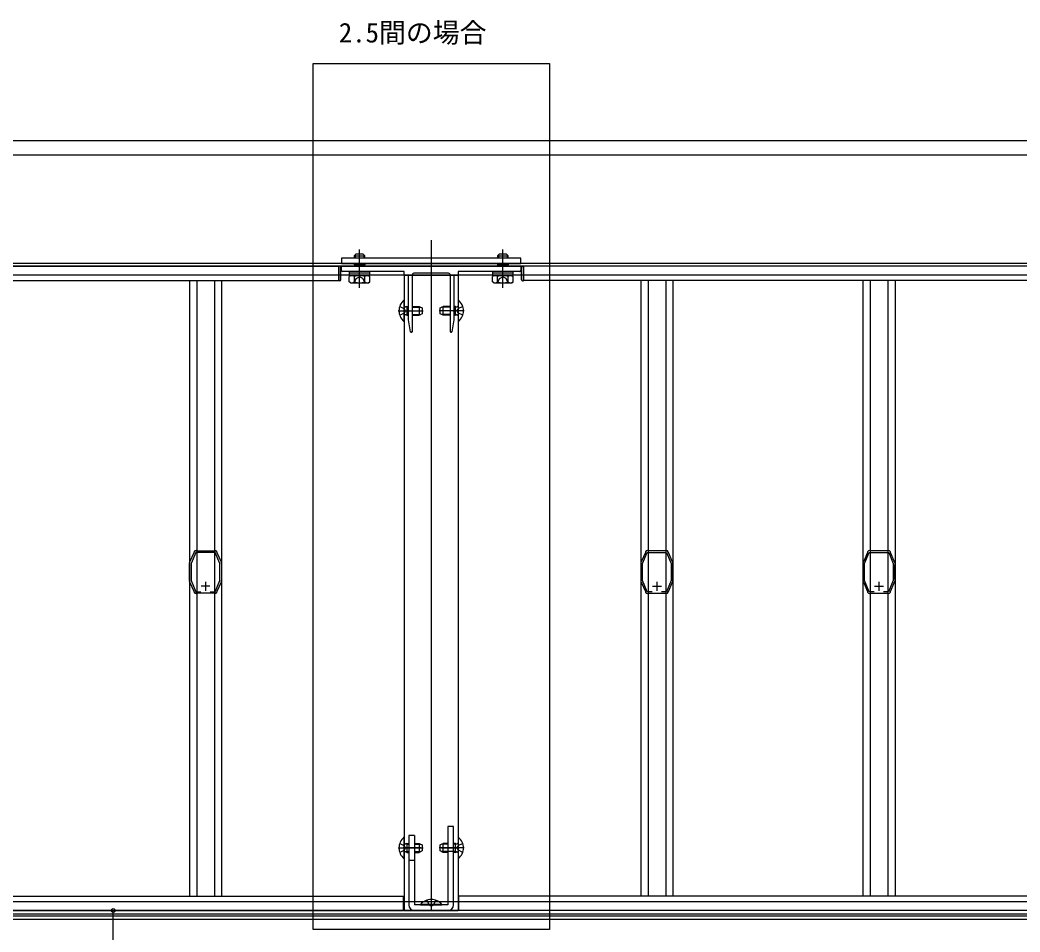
# Model space of a CAD drawing. Units: millimetres, scale not verified. Extents: x -875 to 875, y -1304 to 1296.
# Drawn here: x -292 to 267, y -722 to -213 of the extents above; entities that cross this region are included whole.
import ezdxf
from ezdxf.enums import TextEntityAlignment as Align

# ---------------------------------------------------------------- set-up
doc = ezdxf.new("R2010")
doc.units = ezdxf.units.MM
doc.header["$LTSCALE"] = 8
for name, color, linetype in [('0-1_USER1', 3, 'Continuous'), ('0-3_YKK_11E', 7, 'Continuous'), ('0-4_YKK_12', 2, 'Continuous'), ('0-5_YKK_13', 4, 'Continuous'), ('0-6_YKK_D', 6, 'Continuous')]:
    doc.layers.add(name, color=color, linetype=linetype)
doc.styles.add('ＭＳ ゴシック', font='')
doc.styles.get('ＭＳ ゴシック').set_extended_font_data('MS Gothic')

msp = doc.modelspace()

# ---------------------------------------------------------------- linework, layer by layer
at = {"layer": '0-3_YKK_11E'}
for p, q in [((-185.5, -529.253), (-190.5, -529.253)), ((-188, -526.753), (-188, -531.753)), ((61.5, -529.253), (66.5, -529.253)), ((64, -526.753), (64, -531.753)), ((185.5, -529.253), (190.5, -529.253)), ((188, -526.753), (188, -531.753))]:
    msp.add_line(p, q, dxfattribs=at)
for points in [[(-196.883, -515.953), (-196.683, -515.476), (-196.585, -515.374), (-196.488, -515.271), (-194.409, -510.327), (-194.403, -510.19), (-194.388, -510.035)], [(-185.41, -532.252), (-182.598, -532.252), (-180, -526.07), (-180, -516.434), (-182.556, -510.352), (-193.444, -510.352), (-196, -516.434), (-196, -526.071), (-193.402, -532.252), (-190.59, -532.252)], [(-193.22, -509.26), (-193.072, -509.306), (-192.943, -509.352)], [(-192.943, -509.352), (-183.057, -509.352), (-182.929, -509.306), (-182.78, -509.26)], [(-181.613, -510.035), (-181.597, -510.19), (-181.591, -510.327), (-179.512, -515.271), (-179.415, -515.374), (-179.317, -515.476), (-179.117, -515.953)], [(57.613, -510.035), (57.597, -510.19), (57.591, -510.327), (55.512, -515.271), (55.415, -515.374), (55.317, -515.476), (55.117, -515.953)], [(61.41, -532.252), (58.598, -532.252), (56, -526.07), (56, -516.434), (58.556, -510.352), (69.444, -510.352), (72, -516.434), (72, -526.071), (69.402, -532.252), (66.59, -532.252)], [(68.943, -509.352), (59.057, -509.352), (58.929, -509.306), (58.78, -509.26)], [(69.22, -509.26), (69.072, -509.306), (68.943, -509.352)], [(72.883, -515.953), (72.683, -515.476), (72.585, -515.374), (72.488, -515.271), (70.409, -510.327), (70.403, -510.19), (70.388, -510.035)], [(181.613, -510.035), (181.597, -510.19), (181.591, -510.327), (179.512, -515.271), (179.415, -515.374), (179.317, -515.476), (179.117, -515.953)], [(185.41, -532.252), (182.598, -532.252), (180, -526.07), (180, -516.434), (182.556, -510.352), (193.444, -510.352), (196, -516.434), (196, -526.071), (193.402, -532.252), (190.59, -532.252)], [(192.943, -509.352), (183.057, -509.352), (182.929, -509.306), (182.78, -509.26)], [(193.22, -509.26), (193.072, -509.306), (192.943, -509.352)], [(196.883, -515.953), (196.683, -515.476), (196.585, -515.374), (196.488, -515.271), (194.409, -510.327), (194.403, -510.19), (194.388, -510.035)], [(-197, -525.97), (-197, -525.452), (-196.95, -525.32), (-196.9, -525.188), (-196.9, -517.317), (-196.95, -517.185), (-197, -517.052), (-197, -516.534)], [(-179, -516.534), (-179, -517.052), (-179.05, -517.185), (-179.1, -517.317), (-179.1, -525.188), (-179.05, -525.32), (-179, -525.452), (-179, -525.97)], [(55, -516.534), (55, -517.052), (55.05, -517.185), (55.1, -517.317), (55.1, -525.188), (55.05, -525.32), (55, -525.452), (55, -525.97)], [(73, -525.97), (73, -525.452), (72.95, -525.32), (72.9, -525.188), (72.9, -517.317), (72.95, -517.185), (73, -517.052), (73, -516.534)], [(179, -516.534), (179, -517.052), (179.05, -517.185), (179.1, -517.317), (179.1, -525.188), (179.05, -525.32), (179, -525.452), (179, -525.97)], [(197, -525.97), (197, -525.452), (196.95, -525.32), (196.9, -525.188), (196.9, -517.317), (196.95, -517.185), (197, -517.052), (197, -516.534)], [(-194.388, -532.469), (-194.403, -532.314), (-194.409, -532.177), (-196.488, -527.233), (-196.585, -527.131), (-196.683, -527.028), (-196.883, -526.551)], [(-179.117, -526.551), (-179.317, -527.028), (-179.415, -527.131), (-179.512, -527.233), (-181.591, -532.177), (-181.597, -532.314), (-181.612, -532.469)], [(55.117, -526.551), (55.317, -527.028), (55.415, -527.131), (55.512, -527.233), (57.591, -532.177), (57.597, -532.314), (57.612, -532.469)], [(70.388, -532.469), (70.403, -532.314), (70.409, -532.177), (72.488, -527.233), (72.585, -527.131), (72.683, -527.028), (72.883, -526.551)], [(179.117, -526.551), (179.317, -527.028), (179.415, -527.131), (179.512, -527.233), (181.591, -532.177), (181.597, -532.314), (181.612, -532.469)], [(194.388, -532.469), (194.403, -532.314), (194.409, -532.177), (196.488, -527.233), (196.585, -527.131), (196.683, -527.028), (196.883, -526.551)], [(-182.78, -533.245), (-182.929, -533.199), (-183.057, -533.152), (-192.943, -533.152), (-193.071, -533.199), (-193.22, -533.245)], [(58.78, -533.245), (58.929, -533.199), (59.057, -533.152), (68.943, -533.152), (69.071, -533.199), (69.22, -533.245)], [(182.78, -533.245), (182.929, -533.199), (183.057, -533.152), (192.943, -533.152), (193.071, -533.199), (193.22, -533.245)]]:
    msp.add_lwpolyline(points, dxfattribs=at)
for centre, start, end in [((-193.07, -510.752), 95.73925, 151.44438), ((-182.93, -510.752), 28.55565, 84.26079), ((58.93, -510.752), 95.73921, 151.44435), ((69.07, -510.752), 28.55562, 84.26075), ((182.93, -510.752), 95.73921, 151.44435), ((193.07, -510.752), 28.55562, 84.26075), ((-195.5, -516.534), 157.21255, 180.00006), ((-180.5, -516.534), 359.99998, 22.78771), ((56.5, -516.534), 157.21229, 180.00002), ((71.5, -516.534), 359.99994, 22.78745), ((180.5, -516.534), 157.21229, 180.00002), ((195.5, -516.534), 359.99994, 22.78745), ((-195.5, -525.97), 180, 202.78773), ((-180.5, -525.97), 337.21234, 0.00008), ((56.5, -525.97), 179.99992, 202.78766), ((71.5, -525.97), 337.21227, 0), ((180.5, -525.97), 179.99992, 202.78766), ((195.5, -525.97), 337.21227, 0), ((-193.07, -531.752), 208.55592, 264.26083), ((-182.93, -531.752), 275.73914, 331.44347), ((58.93, -531.752), 208.55653, 264.26086), ((69.07, -531.752), 275.73917, 331.44408), ((182.93, -531.752), 208.55653, 264.26086), ((193.07, -531.752), 275.73917, 331.44408)]:
    msp.add_arc(centre, 1.5, start, end, dxfattribs=at)
at = {"layer": '0-4_YKK_12'}
for p, q in [((400.5, -280.355), (-524.5, -280.355)), ((400.5, -288.355), (-524.5, -288.355)), ((-62, -335.955), (-62, -710.355)), ((400.5, -348.855), (-524.5, -348.855)), ((400.5, -350.355), (-524.5, -350.355)), ((-524, -350.352), (-113.5, -350.352)), ((400, -350.352), (-10.5, -350.352)), ((400.5, -355.355), (-524.5, -355.355)), ((-77, -355.355), (-77, -710.352)), ((-77, -355.355), (-47, -355.355)), ((-47, -355.355), (-47, -710.352)), ((-524, -358.352), (-113.5, -358.352)), ((-197, -358.352), (-197, -702.352)), ((-192.943, -358.352), (-192.943, -702.352)), ((-183.057, -358.352), (-183.057, -702.352)), ((-179, -358.352), (-179, -702.352)), ((400, -358.352), (-10.5, -358.352)), ((55, -358.352), (55, -702.352)), ((59.057, -358.352), (59.057, -702.352)), ((68.943, -358.352), (68.943, -702.352)), ((73, -358.352), (73, -702.352)), ((179, -358.352), (179, -702.352)), ((183.057, -358.352), (183.057, -702.352)), ((192.943, -358.352), (192.943, -702.352)), ((197, -358.352), (197, -702.352)), ((-524, -702.352), (-77.5, -702.352)), ((-77.5, -710.352), (-77.5, -702.352)), ((400, -702.352), (-46.5, -702.352)), ((-46.5, -710.352), (-46.5, -702.352)), ((-714.5, -705.352), (475.5, -705.352)), ((400.5, -710.352), (-524.5, -710.352)), ((-524, -710.352), (-77.5, -710.352)), ((383, -712.352), (-507, -712.352)), ((383, -713.552), (-507, -713.552)), ((-77, -710.352), (-47, -710.352)), ((400, -710.352), (-46.5, -710.352)), ((400.5, -715.352), (-524.5, -715.352))]:
    msp.add_line(p, q, dxfattribs=at)
msp.add_lwpolyline([(-127.984, -237.213), (3.984, -237.213), (3.984, -720.907), (-127.984, -720.907)], close=True, dxfattribs=at)
for points in [[(-113.5, -350.352), (-113.5, -355.352), (-113.5, -358.352)], [(-10.5, -350.352), (-10.5, -355.352), (-10.5, -358.352)]]:
    msp.add_lwpolyline(points, dxfattribs=at)
at = {"layer": '0-5_YKK_13'}
for p, q in [((-105, -344.656), (-104, -343.656)), ((-105, -344.656), (-99, -344.656)), ((-105, -344.656), (-105, -345.955)), ((-104.46, -344.116), (-104.46, -345.955)), ((-100, -343.656), (-104, -343.656)), ((-102, -362.477), (-102, -341.066)), ((-99, -344.656), (-100, -343.656)), ((-99.54, -344.116), (-99.54, -345.955)), ((-99, -345.955), (-99, -344.656)), ((-25, -344.656), (-24, -343.656)), ((-25, -344.656), (-19, -344.656)), ((-25, -344.656), (-25, -345.955)), ((-24.46, -344.116), (-24.46, -345.955)), ((-20, -343.656), (-24, -343.656)), ((-22, -362.477), (-22, -341.066)), ((-19, -344.656), (-20, -343.656)), ((-19.54, -344.116), (-19.54, -345.955)), ((-19, -345.955), (-19, -344.656)), ((-112.969, -350.385), (-113.5, -350.352)), ((-112, -352.855), (-112, -350.855)), ((-111.5, -350.355), (-102.458, -350.355)), ((-105, -348.855), (-105, -349.556)), ((-105, -349.556), (-99, -349.556)), ((-105, -349.556), (-104.538, -350.355)), ((-104.46, -348.855), (-104.46, -350.355)), ((-99.54, -348.855), (-99.54, -350.355)), ((-99, -349.556), (-99.462, -350.355)), ((-99, -349.556), (-99, -348.855)), ((-25, -348.855), (-25, -349.556)), ((-25, -349.556), (-19, -349.556)), ((-25, -349.556), (-24.538, -350.355)), ((-24.46, -348.855), (-24.46, -350.355)), ((-21.542, -350.355), (-12.5, -350.355)), ((-19.54, -348.855), (-19.54, -350.355)), ((-19, -349.556), (-19.462, -350.355)), ((-19, -349.556), (-19, -348.855)), ((-12, -350.855), (-12, -352.855)), ((-11.031, -350.385), (-10.5, -350.352)), ((-113.5, -358.652), (-113.5, -356.852)), ((-112.5, -358.121), (-112.5, -356.852)), ((-77.3, -353.355), (-111.5, -353.355)), ((-107, -355.656), (-107.774, -356.102)), ((-107.773, -359.209), (-107.773, -356.102)), ((-96.25, -353.355), (-107.75, -353.355)), ((-107.75, -354.155), (-107.75, -355.656)), ((-107.75, -354.155), (-96.25, -354.155)), ((-107.75, -355.656), (-96.25, -355.656)), ((-107, -355.656), (-97, -355.656)), ((-104.887, -359.209), (-104.887, -356.102)), ((-99.113, -359.209), (-99.113, -356.102)), ((-97, -355.656), (-96.227, -356.102)), ((-96.25, -355.656), (-96.25, -354.155)), ((-96.227, -359.209), (-96.227, -356.102)), ((-77, -355.055), (-77, -353.655)), ((-75, -355.355), (-76.7, -355.355)), ((-74.7, -374.897), (-74.7, -355.655)), ((-72.7, -355.355), (-72.7, -387.055)), ((-52.3, -354.355), (-71.7, -354.355)), ((-51.3, -387.055), (-51.3, -355.355)), ((-49.3, -355.655), (-49.3, -374.897)), ((-47.3, -355.355), (-49, -355.355)), ((-47, -353.655), (-47, -355.055)), ((-12.5, -353.355), (-46.7, -353.355)), ((-27, -355.656), (-27.774, -356.102)), ((-27.773, -359.209), (-27.773, -356.102)), ((-16.25, -353.355), (-27.75, -353.355)), ((-27.75, -354.155), (-27.75, -355.656)), ((-27.75, -354.155), (-16.25, -354.155)), ((-27.75, -355.656), (-16.25, -355.656)), ((-27, -355.656), (-17, -355.656)), ((-24.887, -359.209), (-24.887, -356.102)), ((-19.113, -359.209), (-19.113, -356.102)), ((-17, -355.656), (-16.227, -356.102)), ((-16.25, -355.656), (-16.25, -354.155)), ((-16.227, -359.209), (-16.227, -356.102)), ((-11.5, -358.121), (-11.5, -356.852)), ((-10.5, -358.652), (-10.5, -356.852)), ((-112.969, -358.62), (-113.5, -358.652)), ((-107, -359.656), (-107.774, -359.209)), ((-107, -359.656), (-97, -359.656)), ((-97, -359.656), (-96.227, -359.209)), ((-27, -359.656), (-27.774, -359.209)), ((-27, -359.656), (-17, -359.656)), ((-17, -359.656), (-16.227, -359.209)), ((-11.031, -358.62), (-10.5, -358.652)), ((-79.583, -372.855), (-76.865, -374.21)), ((-77.248, -369.455), (-77, -369.455)), ((-77.248, -369.455), (-77.248, -381.255)), ((-77, -381.255), (-77, -369.455)), ((-75.6, -373.288), (-76.523, -373.095)), ((-75.6, -372.855), (-76.195, -373.071)), ((-75.6, -372.855), (-75.6, -377.855)), ((-75.6, -372.855), (-74.7, -372.855)), ((-75.6, -373.288), (-74.7, -373.288)), ((-72.7, -372.855), (-68.7, -372.855)), ((-72.7, -373.288), (-67.78, -373.288)), ((-68.7, -372.855), (-67, -373.655)), ((-68.7, -372.855), (-68.7, -377.855)), ((-67, -373.655), (-67, -377.055)), ((-57, -373.655), (-55.3, -372.855)), ((-57, -377.055), (-57, -373.655)), ((-51.3, -373.288), (-56.22, -373.288)), ((-51.3, -372.855), (-55.3, -372.855)), ((-55.3, -377.855), (-55.3, -372.855)), ((-48.4, -372.855), (-49.3, -372.855)), ((-48.4, -373.288), (-49.3, -373.288)), ((-48.4, -377.855), (-48.4, -372.855)), ((-48.4, -372.855), (-47.805, -373.071)), ((-48.4, -373.288), (-47.477, -373.095)), ((-44.417, -372.855), (-47.135, -374.21)), ((-47, -369.455), (-47, -381.255)), ((-46.752, -369.455), (-47, -369.455)), ((-46.752, -381.255), (-46.752, -369.455)), ((-80.5, -375.355), (-66.5, -375.355)), ((-79.583, -377.855), (-76.865, -376.5)), ((-76.256, -375.355), (-76.865, -374.21)), ((-76.256, -375.355), (-76.865, -376.5)), ((-75.6, -377.422), (-76.523, -377.616)), ((-75.6, -377.855), (-76.195, -377.639)), ((-75.6, -377.422), (-74.7, -377.422)), ((-75.6, -377.855), (-74.7, -377.855)), ((-74.7, -380.329), (-74.7, -375.813)), ((-72.7, -377.422), (-67.78, -377.422)), ((-72.7, -377.855), (-68.7, -377.855)), ((-67, -377.055), (-68.7, -377.855)), ((-43.5, -375.355), (-57.5, -375.355)), ((-55.3, -377.855), (-57, -377.055)), ((-51.3, -377.422), (-56.22, -377.422)), ((-51.3, -377.855), (-55.3, -377.855)), ((-49.3, -375.813), (-49.3, -380.329)), ((-48.4, -377.422), (-49.3, -377.422)), ((-48.4, -377.855), (-49.3, -377.855)), ((-48.4, -377.422), (-47.477, -377.616)), ((-48.4, -377.855), (-47.805, -377.639)), ((-47.744, -375.355), (-47.135, -374.21)), ((-47.744, -375.355), (-47.135, -376.5)), ((-44.417, -377.855), (-47.135, -376.5)), ((-77.248, -381.255), (-77, -381.255)), ((-73.509, -387.107), (-74.695, -380.381)), ((-49.305, -380.381), (-50.491, -387.107)), ((-46.752, -381.255), (-47, -381.255)), ((-73, -387.355), (-73.214, -387.355)), ((-50.786, -387.355), (-51, -387.355)), ((-52.7, -663.352), (-52.7, -707.152)), ((-49.5, -663.352), (-52.7, -663.352)), ((-49.5, -707.152), (-49.5, -663.352)), ((-77.248, -669.452), (-77, -669.452)), ((-77.248, -669.452), (-77.248, -681.252)), ((-77, -681.252), (-77, -669.452)), ((-74.5, -668.352), (-74.5, -707.152)), ((-71.3, -668.352), (-74.5, -668.352)), ((-71.3, -668.352), (-71.3, -707.152)), ((-47, -669.452), (-47, -681.252)), ((-46.752, -669.452), (-47, -669.452)), ((-46.752, -681.252), (-46.752, -669.452)), ((-80.5, -675.352), (-66.5, -675.352)), ((-79.583, -672.852), (-76.865, -674.207)), ((-67.7, -675.352), (-77.7, -675.352)), ((-76.256, -675.352), (-76.865, -674.207)), ((-76.256, -675.352), (-76.865, -676.497)), ((-75.6, -673.285), (-76.523, -673.092)), ((-75.6, -672.852), (-76.195, -673.069)), ((-75.6, -672.852), (-75.6, -677.852)), ((-75.6, -672.852), (-74.5, -672.852)), ((-75.6, -673.285), (-74.5, -673.285)), ((-71.3, -672.852), (-68.7, -672.852)), ((-71.3, -673.285), (-67.78, -673.285)), ((-68.7, -672.852), (-67, -673.652)), ((-68.7, -672.852), (-68.7, -677.852)), ((-67, -673.652), (-67, -677.052)), ((-43.5, -675.352), (-57.5, -675.352)), ((-57, -673.652), (-55.3, -672.852)), ((-57, -677.052), (-57, -673.652)), ((-56.3, -675.352), (-46.3, -675.352)), ((-52.7, -673.285), (-56.22, -673.285)), ((-52.7, -672.852), (-55.3, -672.852)), ((-55.3, -677.852), (-55.3, -672.852)), ((-48.4, -672.852), (-49.5, -672.852)), ((-48.4, -673.285), (-49.5, -673.285)), ((-48.4, -677.852), (-48.4, -672.852)), ((-48.4, -672.852), (-47.805, -673.069)), ((-48.4, -673.285), (-47.477, -673.092)), ((-47.744, -675.352), (-47.135, -674.207)), ((-47.744, -675.352), (-47.135, -676.497)), ((-44.417, -672.852), (-47.135, -674.207)), ((-79.583, -677.852), (-76.865, -676.497)), ((-75.6, -677.419), (-76.523, -677.613)), ((-75.6, -677.852), (-76.195, -677.636)), ((-75.6, -677.419), (-74.5, -677.419)), ((-75.6, -677.852), (-74.5, -677.852)), ((-71.3, -677.419), (-67.78, -677.419)), ((-71.3, -677.852), (-68.7, -677.852)), ((-67, -677.052), (-68.7, -677.852)), ((-55.3, -677.852), (-57, -677.052)), ((-52.7, -677.419), (-56.22, -677.419)), ((-52.7, -677.852), (-55.3, -677.852)), ((-49.5, -677.352), (-52.7, -677.352)), ((-48.4, -677.419), (-49.5, -677.419)), ((-48.4, -677.852), (-49.5, -677.852)), ((-48.4, -677.419), (-47.477, -677.613)), ((-48.4, -677.852), (-47.805, -677.636)), ((-44.417, -677.852), (-47.135, -676.497)), ((-77.248, -681.252), (-77, -681.252)), ((-71.3, -682.352), (-74.5, -682.352)), ((-46.752, -681.252), (-47, -681.252)), ((-52.7, -707.152), (-71.3, -707.152)), ((-67.9, -706.905), (-67.9, -707.152)), ((-56.1, -706.905), (-67.9, -706.905)), ((-67.9, -707.152), (-56.1, -707.152)), ((-64.5, -704.569), (-63.145, -707.287)), ((-62, -707.896), (-63.145, -707.287)), ((-62, -703.652), (-62, -707.152)), ((-62, -707.896), (-60.855, -707.287)), ((-59.5, -704.569), (-60.855, -707.287)), ((-56.1, -706.905), (-56.1, -707.152)), ((-52.7, -710.352), (-71.3, -710.352))]:
    msp.add_line(p, q, dxfattribs=at)
msp.add_lwpolyline([(-112, -348.855), (-12, -348.855), (-12, -345.955), (-112, -345.955)], close=True, dxfattribs=at)
for points in [[(-113.5, -356.852), (-113.5, -355.352), (-113.5, -350.352)], [(-112.5, -356.852), (-112.5, -355.352), (-112.5, -350.884)], [(-101.542, -350.355), (-62, -350.355), (-22.458, -350.355)], [(-11.5, -356.852), (-11.5, -355.352), (-11.5, -350.884)], [(-10.5, -356.852), (-10.5, -355.352), (-10.5, -350.352)], [(-107.75, -353.355), (-107.75, -354.155), (-96.25, -354.155), (-96.25, -353.355)], [(-105.05, -359.658), (-103.9, -357.3), (-102, -356.29)], [(-98.95, -359.658), (-100.1, -357.3), (-102, -356.29)], [(-27.75, -353.355), (-27.75, -354.155), (-16.25, -354.155), (-16.25, -353.355)], [(-25.05, -359.658), (-23.9, -357.3), (-22, -356.29)], [(-18.95, -359.658), (-20.1, -357.3), (-22, -356.29)]]:
    msp.add_lwpolyline(points, dxfattribs=at)
for centre, radius, start, end in [((-113, -350.884), 0.5, 0, 86.5), ((-111.5, -350.855), 0.5, 90, 180), ((-102.458, -350.555), 0.2, 23.57818, 90), ((-102, -350.355), 0.3, 203.57818, 336.42182), ((-101.542, -350.555), 0.2, 90, 156.42182), ((-22.458, -350.555), 0.2, 23.57818, 90), ((-22, -350.355), 0.3, 203.57818, 336.42182), ((-21.542, -350.555), 0.2, 90, 156.42182), ((-12.5, -350.855), 0.5, 0, 90), ((-11, -350.884), 0.5, 93.5, 180), ((-111.5, -352.855), 0.5, 180, 270), ((-106.33, -358.212), 2.556, 55.61708, 124.38292), ((-102, -365.209), 9.554, 72.41276, 107.58724), ((-97.67, -358.211), 2.556, 55.61708, 124.38292), ((-77.3, -353.655), 0.3, 0, 90), ((-76.7, -355.055), 0.3, 180, 270), ((-75, -355.655), 0.3, 0, 90), ((-71.7, -355.355), 1, 90, 180), ((-52.3, -355.355), 1, 0, 90), ((-49, -355.655), 0.3, 90, 180), ((-47.3, -355.055), 0.3, 270, 0), ((-46.7, -353.655), 0.3, 90, 180), ((-26.33, -358.212), 2.556, 55.61708, 124.38292), ((-22, -365.209), 9.554, 72.41276, 107.58724), ((-17.67, -358.211), 2.556, 55.61708, 124.38292), ((-12.5, -352.855), 0.5, 270, 0), ((-113, -358.121), 0.5, 273.5, 0), ((-106.33, -357.1), 2.556, 235.61708, 304.38292), ((-102, -350.102), 9.554, 252.41276, 287.58724), ((-97.67, -357.1), 2.556, 235.61708, 304.38292), ((-26.33, -357.1), 2.556, 235.61708, 304.38292), ((-22, -350.102), 9.554, 252.41276, 287.58724), ((-17.67, -357.1), 2.556, 235.61708, 304.38292), ((-11, -358.121), 0.5, 180, 266.5), ((-72.3, -375.355), 7.7, 129.98312, 230.01688), ((-76.4, -372.507), 0.6, 180, 289.96957), ((-47.6, -372.507), 0.6, 250.03043, 0), ((-51.7, -375.355), 7.7, 309.98312, 50.01688), ((-76.4, -378.203), 0.6, 70.03043, 180), ((-74.5, -374.897), 0.2, 180, 246.42182), ((-74.5, -375.813), 0.2, 113.57818, 180), ((-74.7, -375.355), 0.3, 293.57818, 66.42182), ((-49.3, -375.355), 0.3, 113.57818, 246.42182), ((-49.5, -374.897), 0.2, 293.57818, 0), ((-49.5, -375.813), 0.2, 0, 66.42182), ((-47.6, -378.203), 0.6, 0, 109.96957), ((-74.4, -380.329), 0.3, 180, 190), ((-49.6, -380.329), 0.3, 350, 0), ((-73.214, -387.055), 0.3, 190, 270), ((-73, -387.055), 0.3, 270, 0), ((-51, -387.055), 0.3, 180, 270), ((-50.786, -387.055), 0.3, 270, 350), ((-72.3, -675.352), 7.7, 129.98312, 230.01688), ((-51.7, -675.352), 7.7, 309.98312, 50.01688), ((-76.4, -672.505), 0.6, 180, 289.96957), ((-47.6, -672.505), 0.6, 250.03043, 0), ((-76.4, -678.2), 0.6, 70.03043, 180), ((-47.6, -678.2), 0.6, 0, 109.96957), ((-71.3, -707.152), 3.2, 180, 270), ((-62, -711.852), 7.7, 39.98312, 140.01688), ((-52.7, -707.152), 3.2, 270, 0)]:
    msp.add_arc(centre, radius, start, end, dxfattribs=at)
at = {"layer": '0-6_YKK_D'}
msp.add_line((-239.5, -755.352), (-239.5, -710.352), dxfattribs=at)
msp.add_circle((-239.5, -710.352), 1.075, dxfattribs=at)

# ---------------------------------------------------------------- texts
at = {"layer": '0-1_USER1', "style": 'ＭＳ ゴシック'}
msp.add_text('2.5間の場合', height=11, dxfattribs=at).set_placement((-113.591, -228.77), align=Align.BOTTOM_LEFT)

doc.saveas('drawing.dxf')
